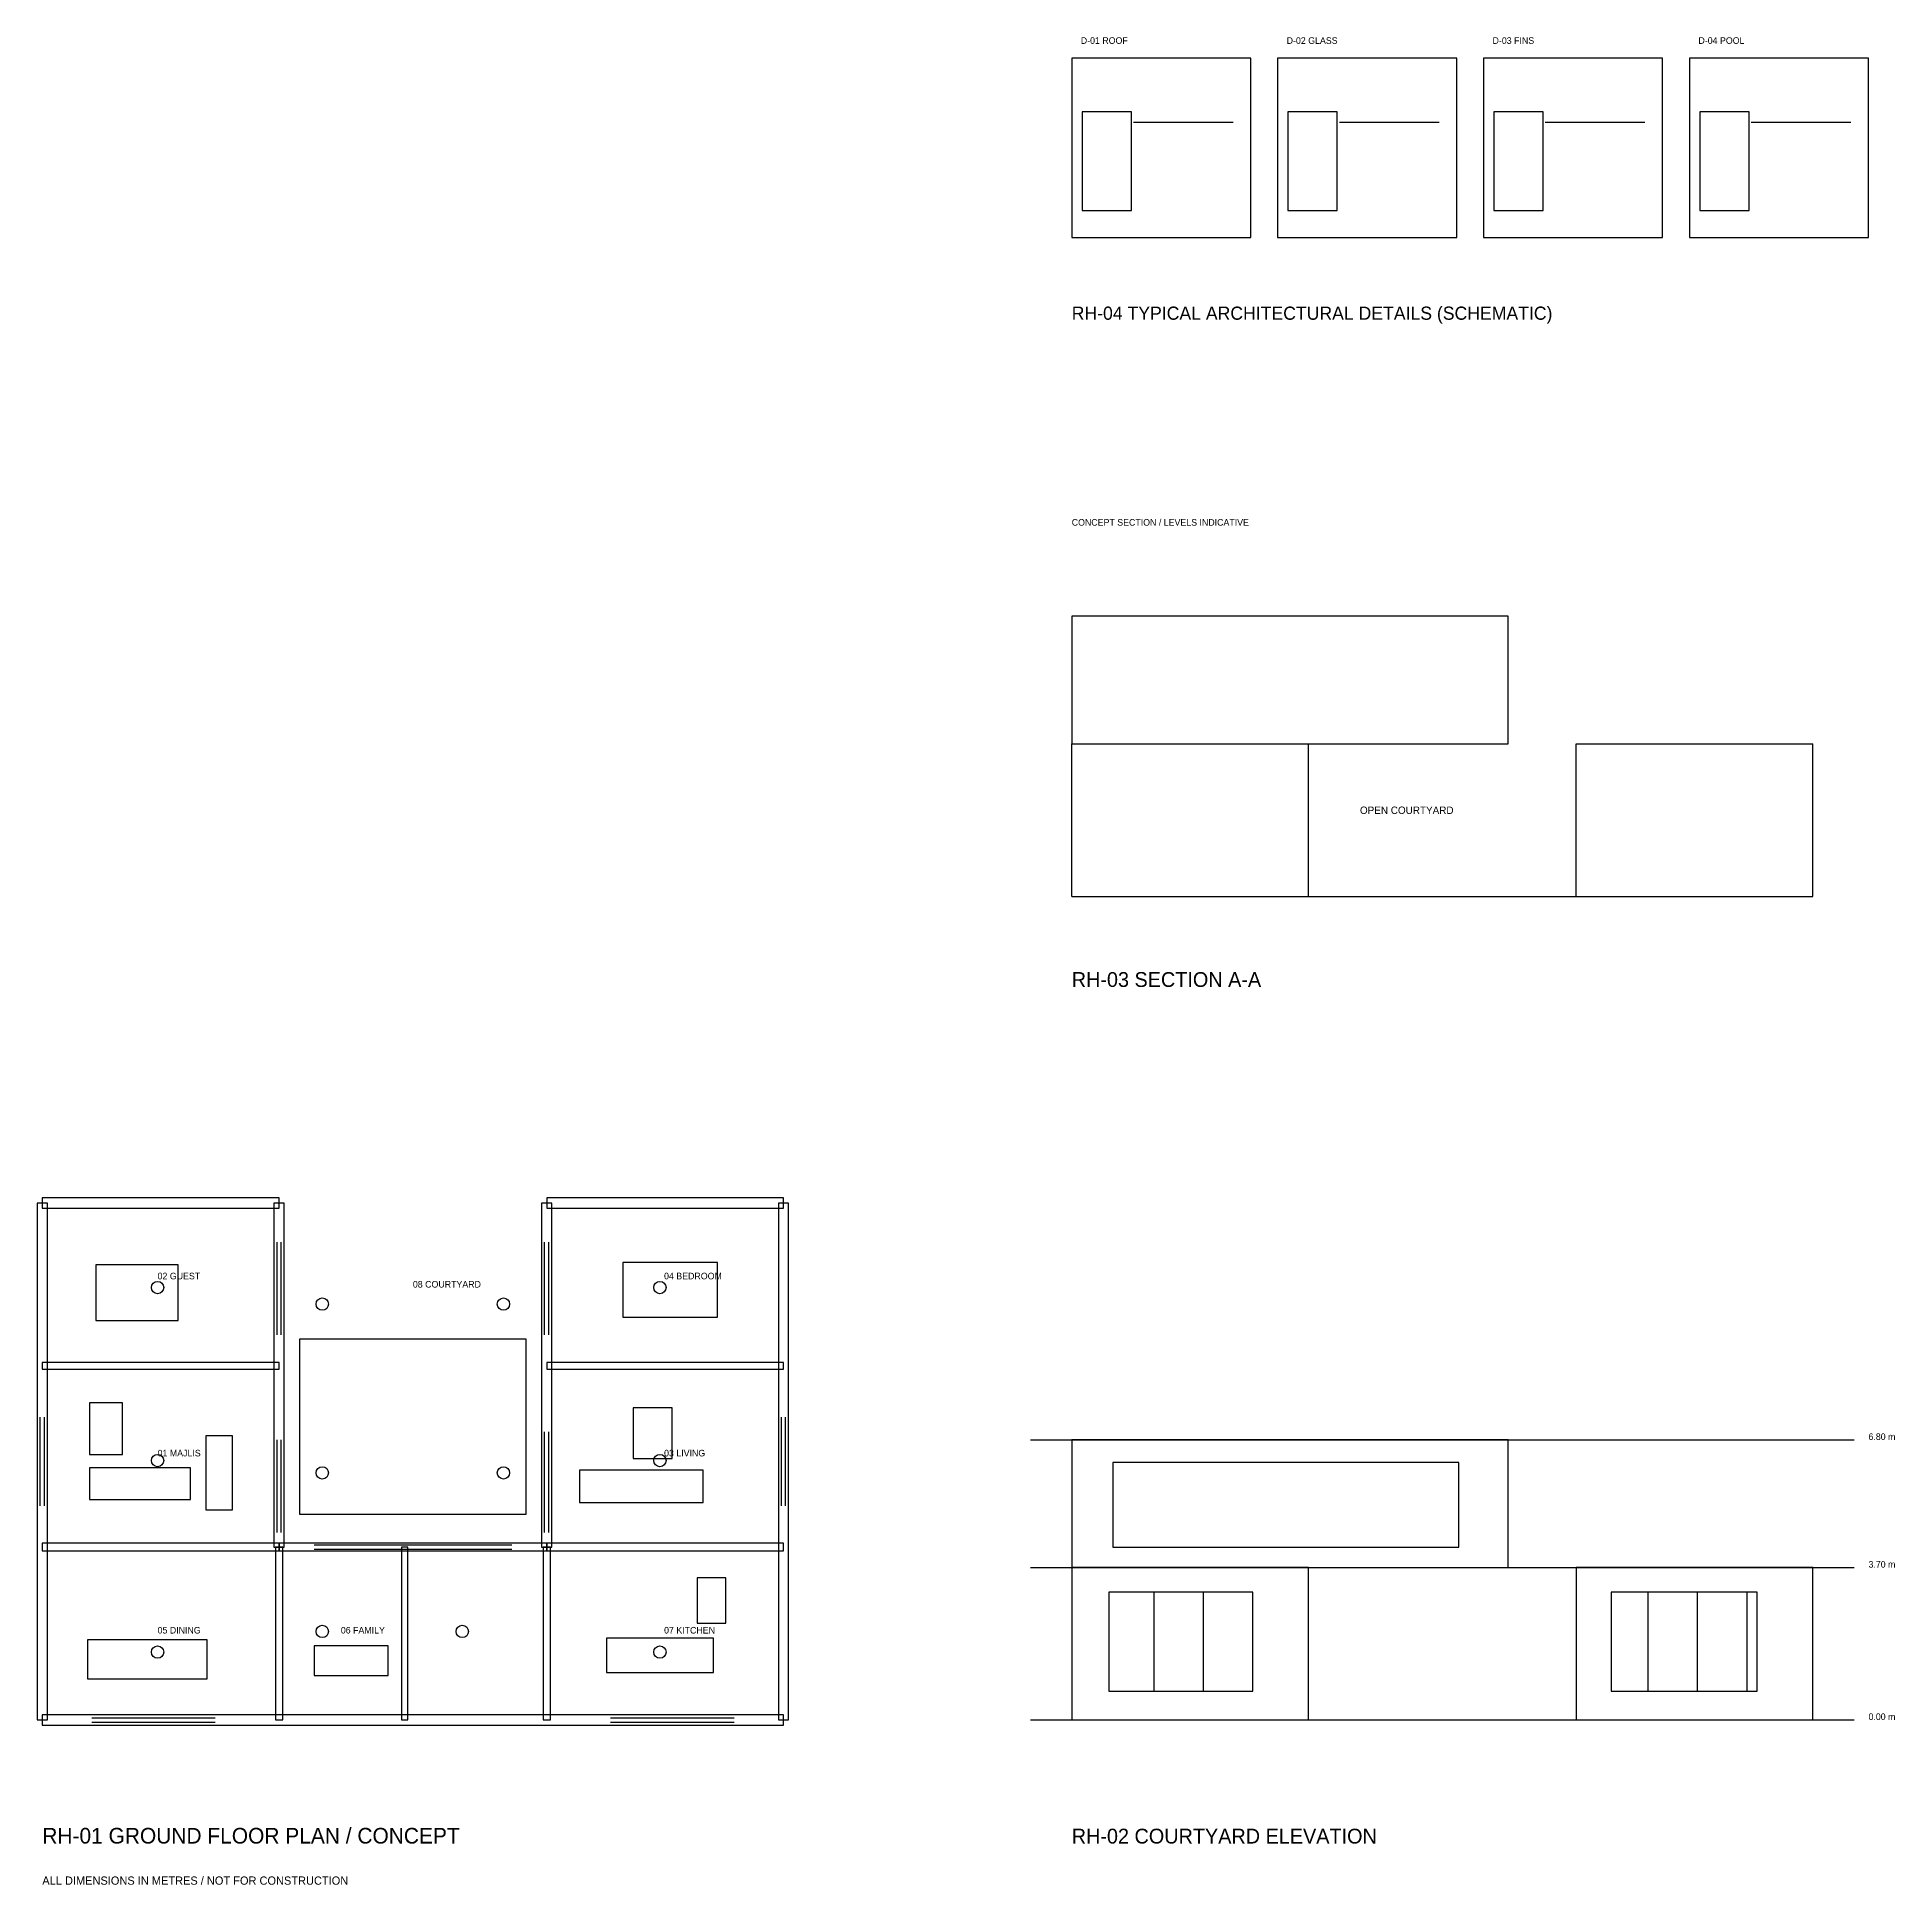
# Model space of a CAD drawing. Extents: x -0.1 to 45, y -4 to 40.9.
import ezdxf

# ---------------------------------------------------------------- set-up
doc = ezdxf.new("R2010")
doc.units = 0

msp = doc.modelspace()

# ---------------------------------------------------------------- linework, layer by layer
at = {"layer": 'A-DETAIL'}
for p, q in [((29.35, 40.35), (25, 40.35)), ((25, 40.35), (25, 36)), ((29.35, 36), (29.35, 40.35)), ((34.35, 40.35), (30, 40.35)), ((30, 40.35), (30, 36)), ((34.35, 36), (34.35, 40.35)), ((39.35, 40.35), (35, 40.35)), ((35, 40.35), (35, 36)), ((39.35, 36), (39.35, 40.35)), ((44.35, 40.35), (40, 40.35)), ((40, 40.35), (40, 36)), ((44.35, 36), (44.35, 40.35)), ((26.45, 39.05), (25.25, 39.05)), ((25.25, 39.05), (25.25, 36.65)), ((26.45, 36.65), (26.45, 39.05)), ((31.45, 39.05), (30.25, 39.05)), ((30.25, 39.05), (30.25, 36.65)), ((31.45, 36.65), (31.45, 39.05)), ((36.45, 39.05), (35.25, 39.05)), ((35.25, 39.05), (35.25, 36.65)), ((36.45, 36.65), (36.45, 39.05)), ((41.45, 39.05), (40.25, 39.05)), ((40.25, 39.05), (40.25, 36.65)), ((41.45, 36.65), (41.45, 39.05)), ((25.25, 36.65), (26.45, 36.65)), ((30.25, 36.65), (31.45, 36.65)), ((35.25, 36.65), (36.45, 36.65)), ((40.25, 36.65), (41.45, 36.65)), ((25, 36), (29.35, 36)), ((30, 36), (34.35, 36)), ((35, 36), (39.35, 36)), ((40, 36), (44.35, 36))]:
    msp.add_line(p, q, dxfattribs=at)
at = {"layer": 'A-DETAIL-LEADER'}
for p, q in [((26.5, 38.8), (28.92, 38.8)), ((31.5, 38.8), (33.92, 38.8)), ((36.5, 38.8), (38.92, 38.8)), ((41.5, 38.8), (43.92, 38.8))]:
    msp.add_line(p, q, dxfattribs=at)
at = {"layer": 'A-ELEV'}
for p, q in [((35.6, 6.8), (25, 6.8)), ((25, 6.8), (25, 3.7)), ((35.6, 3.7), (35.6, 6.8)), ((30.75, 3.7), (25, 3.7)), ((25, 3.7), (25, 0)), ((25, 3.7), (35.6, 3.7)), ((30.75, 0), (30.75, 3.7)), ((43, 3.7), (37.25, 3.7)), ((37.25, 3.7), (37.25, 0)), ((43, 0), (43, 3.7)), ((25, 0), (30.75, 0)), ((37.25, 0), (43, 0))]:
    msp.add_line(p, q, dxfattribs=at)
at = {"layer": 'A-FACADE-FINS'}
for p, q in [((27, 0.7), (27, 3.1)), ((28.2, 0.7), (28.2, 3.1)), ((29.4, 0.7), (29.4, 3.1)), ((39, 0.7), (39, 3.1)), ((40.2, 0.7), (40.2, 3.1)), ((41.4, 0.7), (41.4, 3.1))]:
    msp.add_line(p, q, dxfattribs=at)
at = {"layer": 'A-FURN'}
for p, q in [((3.3, 11.05), (1.3, 11.05)), ((1.3, 11.05), (1.3, 9.7)), ((3.3, 9.7), (3.3, 11.05)), ((16.4, 11.11), (14.1, 11.11)), ((14.1, 11.11), (14.1, 9.78)), ((16.4, 9.78), (16.4, 11.11)), ((1.3, 9.7), (3.3, 9.7)), ((14.1, 9.78), (16.4, 9.78)), ((1.95, 7.7), (1.15, 7.7)), ((1.15, 7.7), (1.15, 6.45)), ((1.95, 6.45), (1.95, 7.7)), ((15.3, 7.58), (14.35, 7.58)), ((14.35, 7.58), (14.35, 6.35)), ((15.3, 6.35), (15.3, 7.58)), ((4.62, 6.9), (3.97, 6.9)), ((3.97, 6.9), (3.97, 5.1)), ((4.62, 5.1), (4.62, 6.9)), ((1.15, 6.45), (1.95, 6.45)), ((14.35, 6.35), (15.3, 6.35)), ((3.6, 6.12), (1.15, 6.12)), ((1.15, 6.12), (1.15, 5.35)), ((3.6, 5.35), (3.6, 6.12)), ((16.05, 6.07), (13.05, 6.07)), ((13.05, 6.07), (13.05, 5.28)), ((16.05, 5.28), (16.05, 6.07)), ((1.15, 5.35), (3.6, 5.35)), ((3.97, 5.1), (4.62, 5.1)), ((13.05, 5.28), (16.05, 5.28)), ((16.6, 3.45), (15.9, 3.45)), ((15.9, 3.45), (15.9, 2.35)), ((16.6, 2.35), (16.6, 3.45)), ((15.9, 2.35), (16.6, 2.35)), ((4, 1.95), (1.1, 1.95)), ((1.1, 1.95), (1.1, 1)), ((4, 1), (4, 1.95)), ((16.3, 1.99), (13.7, 1.99)), ((13.7, 1.99), (13.7, 1.15)), ((16.3, 1.15), (16.3, 1.99)), ((8.4, 1.8), (6.6, 1.8)), ((6.6, 1.8), (6.6, 1.08)), ((8.4, 1.08), (8.4, 1.8)), ((1.1, 1), (4, 1)), ((6.6, 1.08), (8.4, 1.08)), ((13.7, 1.15), (16.3, 1.15))]:
    msp.add_line(p, q, dxfattribs=at)
at = {"layer": 'A-GLAZING'}
for p, q in [((5.7, 9.35), (5.7, 11.6)), ((5.8, 9.35), (5.8, 11.6)), ((12.2, 9.35), (12.2, 11.6)), ((12.3, 9.35), (12.3, 11.6)), ((-0.05, 5.2), (-0.05, 7.35)), ((0.05, 5.2), (0.05, 7.35)), ((17.95, 5.2), (17.95, 7.35)), ((18.05, 5.2), (18.05, 7.35)), ((5.7, 4.55), (5.7, 6.8)), ((5.8, 4.55), (5.8, 6.8)), ((12.2, 4.55), (12.2, 7)), ((12.3, 4.55), (12.3, 7)), ((34.4, 6.25), (26, 6.25)), ((26, 6.25), (26, 4.2)), ((34.4, 4.2), (34.4, 6.25)), ((6.6, 4.25), (11.4, 4.25)), ((6.6, 4.15), (11.4, 4.15)), ((26, 4.2), (34.4, 4.2)), ((29.4, 3.1), (25.9, 3.1)), ((25.9, 3.1), (25.9, 0.7)), ((29.4, 0.7), (29.4, 3.1)), ((41.65, 3.1), (38.1, 3.1)), ((38.1, 3.1), (38.1, 0.7)), ((41.65, 0.7), (41.65, 3.1)), ((25.9, 0.7), (29.4, 0.7)), ((38.1, 0.7), (41.65, 0.7)), ((1.2, 0.05), (4.2, 0.05)), ((13.8, 0.05), (16.8, 0.05)), ((1.2, -0.05), (4.2, -0.05)), ((13.8, -0.05), (16.8, -0.05))]:
    msp.add_line(p, q, dxfattribs=at)
at = {"layer": 'A-LEVEL'}
for p, q in [((24, 6.8), (44, 6.8)), ((24, 3.7), (44, 3.7)), ((24, 0), (44, 0))]:
    msp.add_line(p, q, dxfattribs=at)
at = {"layer": 'A-POOL'}
for p, q in [((11.75, 9.25), (6.25, 9.25)), ((6.25, 9.25), (6.25, 5)), ((11.75, 5), (11.75, 9.25)), ((6.25, 5), (11.75, 5))]:
    msp.add_line(p, q, dxfattribs=at)
at = {"layer": 'A-SECTION'}
for p, q in [((35.6, 26.8), (25, 26.8)), ((25, 26.8), (25, 23.7)), ((35.6, 23.7), (35.6, 26.8)), ((25, 23.7), (30.75, 23.7)), ((25, 20), (25, 23.7)), ((25, 23.7), (35.6, 23.7)), ((30.75, 20), (30.75, 23.7)), ((37.25, 23.7), (43, 23.7)), ((37.25, 20), (37.25, 23.7)), ((43, 20), (43, 23.7)), ((25, 20), (30.75, 20)), ((30.75, 20), (37.25, 20)), ((37.25, 20), (43, 20))]:
    msp.add_line(p, q, dxfattribs=at)
at = {"layer": 'A-WALL'}
for p, q in [((5.75, 12.675), (0, 12.675)), ((0, 12.675), (0, 12.425)), ((5.75, 12.425), (5.75, 12.675)), ((18, 12.675), (12.25, 12.675)), ((12.25, 12.675), (12.25, 12.425)), ((18, 12.425), (18, 12.675)), ((0.125, 12.55), (-0.125, 12.55)), ((-0.125, 12.55), (-0.125, 0)), ((0, 12.425), (5.75, 12.425)), ((0.125, 0), (0.125, 12.55)), ((5.875, 12.55), (5.625, 12.55)), ((5.625, 12.55), (5.625, 4.2)), ((5.875, 4.2), (5.875, 12.55)), ((12.375, 12.55), (12.125, 12.55)), ((12.125, 12.55), (12.125, 4.2)), ((12.25, 12.425), (18, 12.425)), ((12.375, 4.2), (12.375, 12.55)), ((18.125, 12.55), (17.875, 12.55)), ((17.875, 12.55), (17.875, 0)), ((18.125, 0), (18.125, 12.55)), ((5.75, 8.68), (0, 8.68)), ((0, 8.68), (0, 8.52)), ((5.75, 8.52), (5.75, 8.68)), ((18, 8.68), (12.25, 8.68)), ((12.25, 8.68), (12.25, 8.52)), ((18, 8.52), (18, 8.68)), ((0, 8.52), (5.75, 8.52)), ((12.25, 8.52), (18, 8.52)), ((5.75, 4.29), (0, 4.29)), ((0, 4.29), (0, 4.11)), ((0, 4.11), (5.75, 4.11)), ((5.625, 4.2), (5.875, 4.2)), ((5.84, 4.2), (5.66, 4.2)), ((5.66, 4.2), (5.66, 0)), ((5.75, 4.11), (5.75, 4.29)), ((12.25, 4.29), (5.75, 4.29)), ((5.75, 4.29), (5.75, 4.11)), ((5.75, 4.11), (12.25, 4.11)), ((5.84, 0), (5.84, 4.2)), ((8.88, 4.2), (8.72, 4.2)), ((8.72, 4.2), (8.72, 0)), ((8.88, 0), (8.88, 4.2)), ((12.125, 4.2), (12.375, 4.2)), ((12.34, 4.2), (12.16, 4.2)), ((12.16, 4.2), (12.16, 0)), ((18, 4.29), (12.25, 4.29)), ((12.25, 4.29), (12.25, 4.11)), ((12.25, 4.11), (12.25, 4.29)), ((12.25, 4.11), (18, 4.11)), ((12.34, 0), (12.34, 4.2)), ((18, 4.11), (18, 4.29)), ((-0.125, 0), (0.125, 0)), ((18, 0.125), (0, 0.125)), ((0, 0.125), (0, -0.125)), ((5.66, 0), (5.84, 0)), ((8.72, 0), (8.88, 0)), ((12.16, 0), (12.34, 0)), ((17.875, 0), (18.125, 0)), ((18, -0.125), (18, 0.125)), ((0, -0.125), (18, -0.125))]:
    msp.add_line(p, q, dxfattribs=at)
at = {"layer": 'E-LIGHT'}
for centre in [(2.8, 10.5), (15, 10.5), (6.8, 10.1), (11.2, 10.1), (2.8, 6.3), (15, 6.3), (6.8, 6), (11.2, 6), (6.8, 2.15), (10.2, 2.15), (2.8, 1.65), (15, 1.65)]:
    msp.add_circle(centre, 0.15, dxfattribs=at)

# ---------------------------------------------------------------- texts
at = {"layer": 'A-LABEL'}
for s, height, p in [('OPEN COURTYARD', 0.18, (32, 22)), ('02 GUEST', 0.16, (2.8, 10.7)), ('04 BEDROOM', 0.16, (15.1, 10.7)), ('08 COURTYARD', 0.16, (9, 10.5)), ('01 MAJLIS', 0.16, (2.8, 6.4)), ('03 LIVING', 0.16, (15.1, 6.4)), ('05 DINING', 0.16, (2.8, 2.1)), ('06 FAMILY', 0.16, (7.25, 2.1)), ('07 KITCHEN', 0.16, (15.1, 2.1))]:
    msp.add_text(s, height=height, dxfattribs=at).set_placement(p)
at = {"layer": 'A-LEVEL'}
for s, p in [('6.80 m', (44.35, 6.8)), ('3.70 m', (44.35, 3.7)), ('0.00 m', (44.35, 0))]:
    msp.add_text(s, height=0.16, dxfattribs=at).set_placement(p)
at = {"layer": 'A-NOTES'}
for s, height, p in [('D-01 ROOF', 0.16, (25.22, 40.7)), ('D-02 GLASS', 0.16, (30.22, 40.7)), ('D-03 FINS', 0.16, (35.22, 40.7)), ('D-04 POOL', 0.16, (40.22, 40.7)), ('CONCEPT SECTION / LEVELS INDICATIVE', 0.16, (25, 29)), ('ALL DIMENSIONS IN METRES / NOT FOR CONSTRUCTION', 0.2, (0, -4))]:
    msp.add_text(s, height=height, dxfattribs=at).set_placement(p)
at = {"layer": 'A-TITLE'}
for s, height, p in [('RH-04 TYPICAL ARCHITECTURAL DETAILS (SCHEMATIC)', 0.32, (25, 34)), ('RH-03 SECTION A-A', 0.36, (25, 17.8)), ('RH-01 GROUND FLOOR PLAN / CONCEPT', 0.38, (0, -3)), ('RH-02 COURTYARD ELEVATION', 0.36, (25, -3))]:
    msp.add_text(s, height=height, dxfattribs=at).set_placement(p)

doc.saveas('drawing.dxf')
